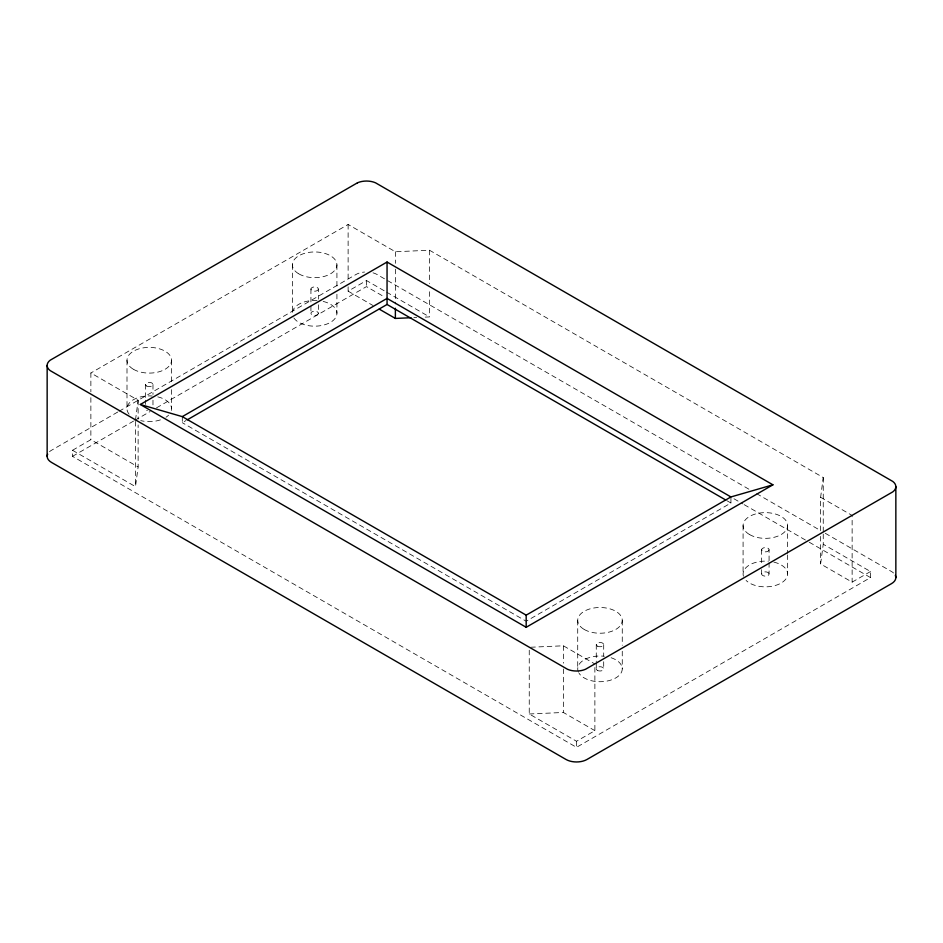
<?xml version="1.0" encoding="UTF-8"?>
<svg xmlns="http://www.w3.org/2000/svg" width="943" height="943" viewBox="0 0 943 943"><rect width="100%" height="100%" fill="white"/><g stroke="black" fill="none" stroke-linecap="round" stroke-linejoin="round"><path stroke-width="0.71" stroke-dasharray="4.71 3.54" d="M135.497 419.977L138.126 400.268L90.87 372.992L90.87 391.84M823.251 534.103L823.251 544.241L870.495 571.529L870.495 577.587L576.503 747.327L72.505 456.341L72.505 450.282L135.497 486.659L138.126 466.95L138.126 424.916M820.622 530.603L820.622 497.267L823.251 477.559L429.501 250.237L395.376 251.746L348.12 224.469L90.87 372.992M870.495 571.529L852.13 582.137L820.622 563.949L823.251 544.241M117.745 412.032L51.5 450.282A14.852 8.57 0 0 0 49.142 452.062M119.03 411.301L355.994 274.484A14.852 8.57 0 0 1 364.564 272.044M72.505 450.282L90.87 439.674L138.126 466.95M348.12 286.802L348.12 291.151L366.497 280.543L385.404 291.458M72.505 456.341L133.588 421.073M134.861 420.342L150.137 411.525M156.503 407.847L366.497 286.601L384.367 296.915M182.305 416.629L182.305 422.688L186.125 420.484M730.931 498.163L730.931 503.008L526.182 621.225L182.305 422.688M529.247 650.198L529.247 713.981L576.503 741.269L594.88 730.66L594.88 665.416M413.859 317.614L416.7 317.485M425.234 317.107L429.501 316.919L429.501 289.371M530.673 647.24L563.372 645.79L594.88 663.978M529.247 713.981L563.372 712.472L594.88 730.66M820.622 497.267L852.13 515.456L852.13 582.137M748.872 489.181L377 274.484A14.852 8.57 0 0 0 372.179 272.621M756.51 493.59L820.186 530.355M825.278 533.29L891.5 571.529A14.852 8.57 0 0 1 894.718 574.311M386.665 292.189L429.501 316.919M733.972 498.764L742.907 503.927M744.18 504.658L807.974 541.494M809.259 542.225L870.495 577.587M727.112 500.804L730.931 503.008M348.12 291.151L372.992 305.508M823.251 477.559L823.251 532.654M820.622 536.402L820.622 563.949M787.641 525.499L787.641 553.423M787.641 554.885L787.641 573.992M769.075 549.804A3.713 2.145 0 0 1 763.429 551.572A3.713 2.145 0 0 1 763.594 547.859A3.713 2.145 0 0 1 769.075 549.804L769.075 561.215M769.075 562.641L769.075 574.051A3.713 2.145 0 0 1 763.429 575.819A3.713 2.145 0 0 1 763.594 572.106A3.713 2.145 0 0 1 769.075 574.051M761.649 549.686L761.649 563.949M761.649 569.655L761.649 573.933M743.084 525.499L743.084 573.992M622.262 620.364L622.262 645.354M622.262 651.224L622.262 668.87M603.697 644.611L603.697 656.033M603.697 661.738L603.697 668.87M596.271 644.611L596.271 661.738M596.271 663.165L596.271 668.87M577.717 620.364L577.717 668.87M576.503 741.269L576.503 747.327M563.372 645.79L563.372 663.177M563.372 668.976L563.372 712.472M429.501 250.237L429.501 283.572M395.376 251.746L395.376 263.345M395.376 269.144L395.376 303.941M366.497 280.543L366.497 286.601M348.12 224.469L348.12 281.002M336.922 264.818L336.922 288.334M336.922 294.204L336.922 313.312M318.357 289.124A3.713 2.145 0 0 1 312.711 290.892A3.713 2.145 0 0 1 312.876 287.179A3.713 2.145 0 0 1 318.357 289.124L318.357 299.108M318.357 304.813L318.357 313.371A3.713 2.145 0 0 1 312.711 315.139A3.713 2.145 0 0 1 312.876 311.426A3.713 2.145 0 0 1 318.357 313.371M310.931 289.006L310.931 304.707M310.931 306.133L310.931 313.265M292.365 264.818L292.365 313.312A22.278 12.86 0 0 1 317.555 300.569M171.543 360.25L171.543 383.766M171.543 389.648L171.543 408.743M152.978 384.496L152.978 394.48M152.978 400.186L152.978 407.317M145.552 384.496L145.552 398.759M145.552 400.186L145.552 404.464M138.126 400.268L138.126 419.116M135.497 421.427L135.497 486.659M126.999 360.25L126.999 408.743M90.87 397.64L90.87 439.674M773.885 562.111A22.278 12.86 0 0 1 782.112 582.468A22.278 12.86 0 0 1 746.078 580.428M743.426 576.232A22.278 12.86 0 0 1 768.274 561.238M611.123 657.731A22.278 12.86 0 0 1 614.306 678.712A22.278 12.86 0 0 1 579.061 673.267M578.472 672.194A22.278 12.86 0 0 1 604.345 656.257M168.561 415.179A22.278 12.86 0 0 1 166.015 417.23M160.404 419.883A22.278 12.86 0 0 1 140.743 420.625M129.085 414.189A22.278 12.86 0 0 1 131.301 401.14A22.278 12.86 0 0 1 152.177 396.001M157.787 396.862A22.278 12.86 0 0 1 171.202 410.983M147.414 410.606A3.713 2.145 0 0 1 146.648 410.264M323.166 301.43A22.278 12.86 0 0 1 329.331 322.977A22.278 12.86 0 0 1 293.132 316.648M749.614 534.587A22.278 12.86 0 0 0 786.875 528.823A22.278 12.86 0 0 0 759.598 513.075A22.278 12.86 0 0 0 749.614 534.587M584.236 629.464A22.278 12.86 0 0 0 621.508 623.7A22.278 12.86 0 0 0 594.22 607.94A22.278 12.86 0 0 0 584.236 629.464M597.367 670.379A3.713 2.145 0 0 0 603.579 669.424A3.713 2.145 0 0 0 599.029 666.795A3.713 2.145 0 0 0 597.367 670.379M597.367 646.132A3.713 2.145 0 0 0 603.579 645.177A3.713 2.145 0 0 0 599.029 642.548A3.713 2.145 0 0 0 597.367 646.132M133.517 369.338A22.278 12.86 0 0 0 170.777 363.574A22.278 12.86 0 0 0 143.501 347.826A22.278 12.86 0 0 0 133.517 369.338M146.648 386.017A3.713 2.145 0 0 0 152.849 385.05A3.713 2.145 0 0 0 148.31 382.434A3.713 2.145 0 0 0 146.648 386.017M298.896 273.906A22.278 12.86 0 0 0 336.156 268.142A22.278 12.86 0 0 0 308.88 252.394A22.278 12.86 0 0 0 298.896 273.906"/><path stroke-width="1.41" d="M140.307 404.5L387.054 262.036L772.93 484.82L526.182 627.284L140.307 404.5L182.305 416.629L526.182 615.154L730.931 496.949L772.93 484.82M182.305 416.629L387.054 298.412L730.931 496.949M187.398 419.753L387.054 304.471L725.839 500.073M379.216 309.104L395.376 318.428L411.018 317.732M895.85 486.659L895.85 577.587M526.182 615.154L526.182 627.284M395.376 308.278L395.376 318.428M387.054 262.036L387.054 304.471M47.15 365.412L47.15 456.341M895.343 575.371A14.852 8.57 0 0 1 891.5 583.646L587.006 759.457A14.852 8.57 0 0 1 566 759.457L51.5 462.412A14.852 8.57 0 0 1 47.657 454.125M357.456 182.812L50.215 360.191A14.852 8.57 0 0 0 50.215 370.634L567.462 669.259A14.852 8.57 0 0 0 585.544 669.259L892.785 491.869A14.852 8.57 0 0 0 892.785 481.437L375.538 182.812A14.852 8.57 0 0 0 357.456 182.812"/></g></svg>
